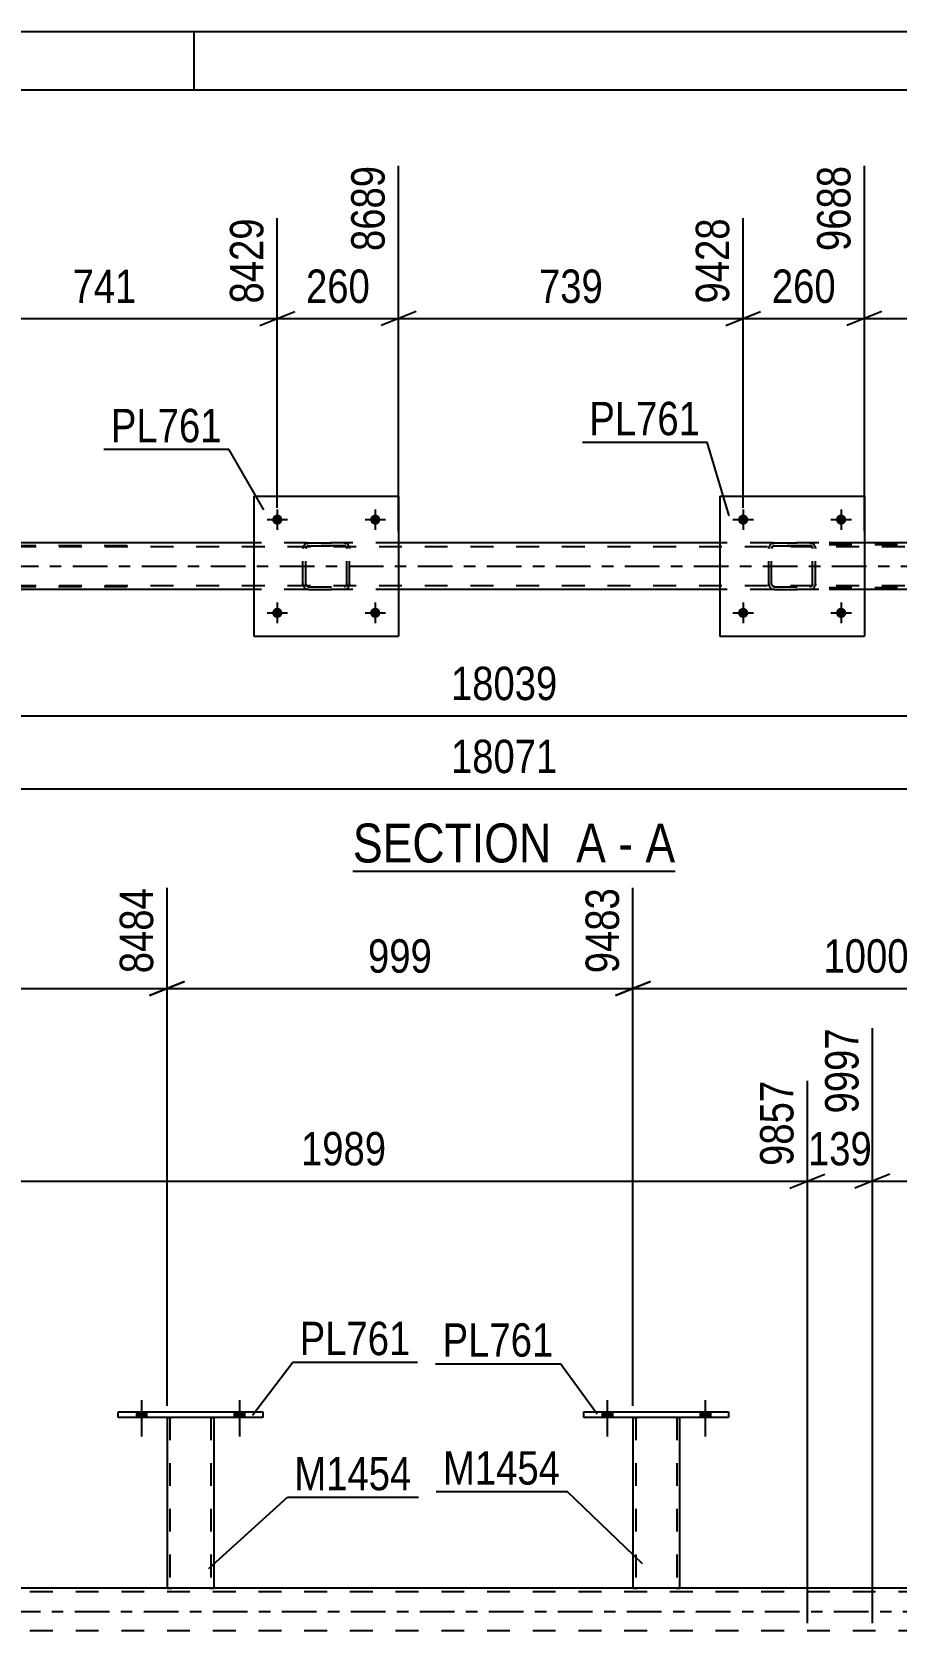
# Model space of a CAD drawing. Header units: millimetres. Extents: x 0 to 841, y 0 to 594.
# Drawn here: x 407.1 to 481.2, y 456.8 to 594 of the extents above; entities that cross this region are included whole.
import ezdxf

# ---------------------------------------------------------------- set-up
doc = ezdxf.new("R2010")
doc.units = ezdxf.units.MM
doc.linetypes.add('DXK_LINE_DOT2', pattern=[3.9198, 1.9599, -1.9599])
doc.linetypes.add('DXK_LINE_DOT3', pattern=[5.9187, 2.979, -0.9799, 0.9799, -0.9799])
doc.styles.add('Arial Narrow', font='ARIALN.TTF', dxfattribs={"height": 0.2})

# ---------------------------------------------------------------- blocks, each defined once
blk = doc.blocks.new('Unknown-318885939-1135')
at = {"color": 5, "linetype": 'Continuous'}
for p, q in [((841, 594), (0, 594)), ((421, 589), (421, 594)), ((836, 589), (5, 589))]:
    blk.add_line(p, q, dxfattribs=at)
blk = doc.blocks.new('Unknown-318885939-11 - 5128')
at = {"color": 6, "linetype": 'Continuous'}
blk.add_line((434.62, 522.01), (462.26, 522.01), dxfattribs=at)
at = {"color": 0, "linetype": 'Continuous'}
for points in [[(452.72, 522.76), (452.72, 526.26), (434.62, 526.26), (434.62, 522.76)], [(456.33, 522.76), (456.33, 526.26), (453.77, 526.26), (453.77, 522.76)], [(458.66, 522.76), (458.66, 526.26), (457.38, 526.26), (457.38, 522.76)], [(462.26, 522.76), (462.26, 526.26), (459.71, 526.26), (459.71, 522.76)]]:
    blk.add_wipeout(points, dxfattribs=at)
at = {"color": 7, "linetype": 'Continuous', "style": 'Arial Narrow'}
for s, p in [('SECTION ', (434.62, 522.76)), ('A', (453.77, 522.76)), ('A', (459.71, 522.76)), ('-', (457.38, 522.76))]:
    blk.add_text(s, height=3.34, dxfattribs=at).set_placement(p)
blk = doc.blocks.new('Part-318885939-5201 - 5128')
at = {"color": 7, "linetype": 'DXK_LINE_DOT2'}
for p, q in [((402.92, 550.03), (402.86, 549.87)), ((403, 550.13), (402.92, 550.03)), ((403.11, 550.17), (403, 550.13)), ((415.26, 550.17), (403.11, 550.17)), ((404.38, 549.93), (404.38, 550.17)), ((405.39, 550.13), (405.2, 550.17)), ((402.86, 549.87), (402.84, 549.69)), ((402.84, 546.65), (402.84, 549.69)), ((402.97, 549.69), (402.98, 549.78)), ((402.97, 546.65), (402.97, 549.69)), ((402.98, 549.78), (403.01, 549.86)), ((403.01, 549.86), (403.06, 549.91)), ((403.06, 549.91), (403.11, 549.93)), ((415.26, 549.93), (403.11, 549.93)), ((405.2, 549.93), (405.29, 549.91)), ((405.29, 549.91), (405.38, 549.86)), ((405.38, 549.86), (405.43, 549.78)), ((405.43, 549.78), (405.45, 549.69)), ((405.45, 549.69), (405.45, 546.65)), ((405.68, 549.77), (405.66, 549.87)), ((405.7, 549.69), (405.68, 549.77)), ((405.7, 549.69), (405.7, 546.65)), ((402.84, 546.65), (402.86, 546.46)), ((402.86, 546.46), (402.92, 546.31)), ((402.92, 546.31), (403, 546.2)), ((402.98, 546.55), (402.97, 546.65)), ((403.01, 546.48), (402.98, 546.55)), ((403, 546.2), (403.11, 546.17)), ((403.06, 546.42), (403.01, 546.48)), ((403.11, 546.41), (403.06, 546.42)), ((415.26, 546.41), (403.11, 546.41)), ((415.26, 546.17), (403.11, 546.17)), ((404.38, 546.17), (404.38, 546.41)), ((405.29, 546.42), (405.2, 546.41)), ((405.2, 546.17), (405.39, 546.2)), ((405.38, 546.48), (405.29, 546.42)), ((405.43, 546.55), (405.38, 546.48)), ((405.45, 546.65), (405.43, 546.55)), ((405.66, 546.46), (405.68, 546.56)), ((405.68, 546.56), (405.7, 546.65))]:
    blk.add_line(p, q, dxfattribs=at)
for centre, start, end in [((405.21, 549.67), 23.8494, 68.8059), ((405.21, 546.66), 291.1941, 336.1506)]:
    blk.add_arc(centre, 0.492, start, end, dxfattribs=at)
blk = doc.blocks.new('Part-318885939-5157 - 5128')
at = {"color": 2, "linetype": 'Continuous'}
for p, q in [((426.14, 550.17), (398.49, 550.17)), ((466.09, 550.17), (438.54, 550.17)), ((506.09, 550.17), (478.49, 550.17)), ((426.14, 546.17), (398.49, 546.17)), ((466.09, 546.17), (438.54, 546.17)), ((506.09, 546.17), (478.49, 546.17))]:
    blk.add_line(p, q, dxfattribs=at)
at = {"color": 7, "linetype": 'DXK_LINE_DOT2'}
for p, q in [((438.54, 550.17), (426.14, 550.17)), ((478.49, 550.17), (466.09, 550.17)), ((768.09, 549.85), (90.98, 549.85)), ((768.09, 546.49), (90.98, 546.49)), ((438.54, 546.17), (426.14, 546.17)), ((478.49, 546.17), (466.09, 546.17))]:
    blk.add_line(p, q, dxfattribs=at)
at = {"color": 7, "linetype": 'DXK_LINE_DOT3'}
blk.add_line((90.98, 548.17), (768.09, 548.17), dxfattribs=at)
blk = doc.blocks.new('Part-318885939-5240 - 5128')
at = {"color": 7, "linetype": 'DXK_LINE_DOT2'}
for p, q in [((489.18, 550.17), (473.85, 550.17)), ((485.6, 550.17), (485.47, 550.14)), ((489.31, 550.14), (489.18, 550.17)), ((489.18, 550.01), (473.85, 550.01)), ((485.29, 549.97), (485.26, 549.85)), ((485.26, 549.85), (485.26, 546.49)), ((485.43, 549.85), (485.44, 549.91)), ((485.43, 549.85), (485.43, 546.49)), ((485.44, 549.91), (485.48, 549.96)), ((485.48, 549.96), (485.54, 549.99)), ((485.54, 549.99), (485.6, 550.01)), ((489.18, 550.01), (489.24, 549.99)), ((489.24, 549.99), (489.27, 549.98)), ((489.27, 549.98), (489.3, 549.96)), ((489.3, 549.96), (489.33, 549.91)), ((489.33, 549.91), (489.35, 549.85)), ((489.35, 549.85), (489.35, 546.49)), ((489.52, 549.85), (489.49, 549.97)), ((489.52, 549.85), (489.52, 546.49)), ((489.18, 546.33), (473.85, 546.33)), ((489.18, 546.17), (473.85, 546.17)), ((485.26, 546.49), (485.29, 546.36)), ((485.44, 546.43), (485.43, 546.49)), ((485.48, 546.37), (485.44, 546.43)), ((485.47, 546.19), (485.6, 546.17)), ((485.48, 546.37), (485.51, 546.35)), ((485.51, 546.35), (485.54, 546.34)), ((485.54, 546.34), (485.6, 546.33)), ((489.24, 546.34), (489.18, 546.33)), ((489.18, 546.17), (489.31, 546.19)), ((489.3, 546.37), (489.24, 546.34)), ((489.33, 546.43), (489.3, 546.37)), ((489.35, 546.49), (489.33, 546.43)), ((489.49, 546.36), (489.52, 546.49))]:
    blk.add_line(p, q, dxfattribs=at)
for centre, start, end in [((485.59, 549.83), 110.7583, 155.68), ((489.19, 549.83), 24.32, 69.2417), ((485.59, 546.5), 204.32, 249.2417), ((489.19, 546.5), 290.7583, 335.68)]:
    blk.add_arc(centre, 0.331, start, end, dxfattribs=at)
blk = doc.blocks.new('Part-318885939-5378 - 5128')
at = {"color": 7, "linetype": 'DXK_LINE_DOT2'}
for p, q in [((470.59, 550.13), (470.77, 550.17)), ((470.77, 550.17), (470.59, 550.13)), ((470.77, 550.17), (473.81, 550.17)), ((470.77, 550.17), (470.77, 550.17)), ((470.77, 550.17), (473.81, 550.17)), ((473.81, 550.17), (473.81, 550.17)), ((473.81, 550.17), (474, 550.13)), ((474, 550.13), (473.81, 550.17)), ((470.29, 549.69), (470.33, 549.87)), ((470.33, 549.87), (470.29, 549.69)), ((470.29, 546.65), (470.29, 549.69)), ((470.53, 549.69), (470.55, 549.78)), ((470.55, 549.78), (470.53, 549.69)), ((470.53, 546.65), (470.53, 549.69)), ((470.55, 549.78), (470.61, 549.86)), ((470.61, 549.86), (470.55, 549.78)), ((470.61, 549.86), (470.68, 549.91)), ((470.68, 549.91), (470.61, 549.86)), ((470.68, 549.91), (470.77, 549.93)), ((470.77, 549.93), (470.68, 549.91)), ((470.77, 549.93), (473.81, 549.93)), ((470.77, 549.93), (470.77, 549.93)), ((473.81, 549.93), (470.77, 549.93)), ((473.81, 549.93), (473.81, 549.93)), ((473.81, 549.93), (473.91, 549.91)), ((473.91, 549.91), (473.81, 549.93)), ((473.91, 549.91), (473.98, 549.86)), ((473.98, 549.86), (473.91, 549.91)), ((473.98, 549.86), (474.04, 549.78)), ((474.04, 549.78), (473.98, 549.86)), ((474.04, 549.78), (474.05, 549.69)), ((474.05, 549.69), (474.04, 549.78)), ((474.05, 546.65), (474.05, 549.69)), ((474.26, 549.87), (474.29, 549.69)), ((474.29, 549.69), (474.26, 549.87)), ((474.29, 546.65), (474.29, 549.69)), ((470.33, 546.46), (470.29, 546.65)), ((470.29, 546.65), (470.33, 546.46)), ((470.55, 546.55), (470.53, 546.65)), ((470.53, 546.65), (470.55, 546.55)), ((470.61, 546.48), (470.55, 546.55)), ((470.55, 546.55), (470.61, 546.48)), ((470.77, 546.17), (470.59, 546.2)), ((470.59, 546.2), (470.77, 546.17)), ((470.68, 546.42), (470.61, 546.48)), ((470.61, 546.48), (470.68, 546.42)), ((470.77, 546.41), (470.68, 546.42)), ((470.68, 546.42), (470.77, 546.41)), ((470.77, 546.41), (473.81, 546.41)), ((470.77, 546.41), (470.77, 546.41)), ((470.77, 546.41), (473.81, 546.41)), ((470.77, 546.17), (473.81, 546.17)), ((470.77, 546.17), (470.77, 546.17)), ((470.77, 546.17), (473.81, 546.17)), ((473.91, 546.42), (473.81, 546.41)), ((473.81, 546.41), (473.91, 546.42)), ((473.81, 546.41), (473.81, 546.41)), ((474, 546.2), (473.81, 546.17)), ((473.81, 546.17), (474, 546.2)), ((473.81, 546.17), (473.81, 546.17)), ((473.98, 546.48), (473.91, 546.42)), ((473.91, 546.42), (473.98, 546.48)), ((474.04, 546.55), (473.98, 546.48)), ((473.98, 546.48), (474.04, 546.55)), ((474.05, 546.65), (474.04, 546.55)), ((474.04, 546.55), (474.05, 546.65)), ((474.29, 546.65), (474.26, 546.46)), ((474.26, 546.46), (474.29, 546.65))]:
    blk.add_line(p, q, dxfattribs=at)
at = {"color": 7, "linetype": 'DXK_LINE_DOT3'}
blk.add_line((472.29, 548.17), (472.29, 548.17), dxfattribs=at)
at = {"color": 7, "linetype": 'DXK_LINE_DOT2'}
for centre, start, end in [((470.77, 549.69), 112.5, 157.5), ((470.77, 549.69), 112.5, 157.5), ((473.81, 549.69), 22.5, 67.5), ((473.81, 549.69), 22.5, 67.5), ((470.77, 546.65), 202.5, 247.5), ((470.77, 546.65), 202.5, 247.5), ((473.81, 546.65), 292.5, 337.5), ((473.81, 546.65), 292.5, 337.5)]:
    blk.add_arc(centre, 0.48, start, end, dxfattribs=at)
blk = doc.blocks.new('Part-318885939-5325 - 5128')
at = {"color": 2, "linetype": 'Continuous'}
for p, q in [((426.14, 554.17), (426.14, 542.17)), ((426.14, 554.17), (438.54, 554.17)), ((438.54, 554.17), (438.54, 542.17)), ((426.14, 542.17), (438.54, 542.17))]:
    blk.add_line(p, q, dxfattribs=at)
blk = doc.blocks.new('Part-318885939-5326 - 5128')
at = {"color": 7, "linetype": 'DXK_LINE_DOT2'}
for p, q in [((430.64, 550.13), (430.82, 550.17)), ((430.82, 550.17), (430.64, 550.13)), ((430.82, 550.17), (433.86, 550.17)), ((430.82, 550.17), (430.82, 550.17)), ((430.82, 550.17), (433.86, 550.17)), ((433.86, 550.17), (433.86, 550.17)), ((433.86, 550.17), (434.05, 550.13)), ((434.05, 550.13), (433.86, 550.17)), ((430.34, 549.69), (430.38, 549.87)), ((430.38, 549.87), (430.34, 549.69)), ((430.34, 546.65), (430.34, 549.69)), ((430.58, 549.69), (430.6, 549.78)), ((430.6, 549.78), (430.58, 549.69)), ((430.58, 546.65), (430.58, 549.69)), ((430.6, 549.78), (430.66, 549.86)), ((430.66, 549.86), (430.6, 549.78)), ((430.66, 549.86), (430.73, 549.91)), ((430.73, 549.91), (430.66, 549.86)), ((430.73, 549.91), (430.82, 549.93)), ((430.82, 549.93), (430.73, 549.91)), ((430.82, 549.93), (433.86, 549.93)), ((430.82, 549.93), (430.82, 549.93)), ((433.86, 549.93), (430.82, 549.93)), ((433.86, 549.93), (433.86, 549.93)), ((433.86, 549.93), (433.96, 549.91)), ((433.96, 549.91), (433.86, 549.93)), ((433.96, 549.91), (434.03, 549.86)), ((434.03, 549.86), (433.96, 549.91)), ((434.03, 549.86), (434.09, 549.78)), ((434.09, 549.78), (434.03, 549.86)), ((434.09, 549.78), (434.1, 549.69)), ((434.1, 549.69), (434.09, 549.78)), ((434.1, 546.65), (434.1, 549.69)), ((434.31, 549.87), (434.34, 549.69)), ((434.34, 549.69), (434.31, 549.87)), ((434.34, 546.65), (434.34, 549.69)), ((430.38, 546.46), (430.34, 546.65)), ((430.34, 546.65), (430.38, 546.46)), ((430.6, 546.55), (430.58, 546.65)), ((430.58, 546.65), (430.6, 546.55)), ((430.66, 546.48), (430.6, 546.55)), ((430.6, 546.55), (430.66, 546.48)), ((430.82, 546.17), (430.64, 546.2)), ((430.64, 546.2), (430.82, 546.17)), ((430.73, 546.42), (430.66, 546.48)), ((430.66, 546.48), (430.73, 546.42)), ((430.82, 546.41), (430.73, 546.42)), ((430.73, 546.42), (430.82, 546.41)), ((430.82, 546.41), (433.86, 546.41)), ((430.82, 546.41), (430.82, 546.41)), ((430.82, 546.41), (433.86, 546.41)), ((430.82, 546.17), (433.86, 546.17)), ((430.82, 546.17), (430.82, 546.17)), ((430.82, 546.17), (433.86, 546.17)), ((433.96, 546.42), (433.86, 546.41)), ((433.86, 546.41), (433.96, 546.42)), ((433.86, 546.41), (433.86, 546.41)), ((434.05, 546.2), (433.86, 546.17)), ((433.86, 546.17), (434.05, 546.2)), ((433.86, 546.17), (433.86, 546.17)), ((434.03, 546.48), (433.96, 546.42)), ((433.96, 546.42), (434.03, 546.48)), ((434.09, 546.55), (434.03, 546.48)), ((434.03, 546.48), (434.09, 546.55)), ((434.1, 546.65), (434.09, 546.55)), ((434.09, 546.55), (434.1, 546.65)), ((434.34, 546.65), (434.31, 546.46)), ((434.31, 546.46), (434.34, 546.65))]:
    blk.add_line(p, q, dxfattribs=at)
at = {"color": 7, "linetype": 'DXK_LINE_DOT3'}
blk.add_line((432.34, 548.17), (432.34, 548.17), dxfattribs=at)
at = {"color": 7, "linetype": 'DXK_LINE_DOT2'}
for centre, start, end in [((430.82, 549.69), 112.5, 157.5), ((430.82, 549.69), 112.5, 157.5), ((433.86, 549.69), 22.5, 67.5), ((433.86, 549.69), 22.5, 67.5), ((430.82, 546.65), 202.5, 247.5), ((430.82, 546.65), 202.5, 247.5), ((433.86, 546.65), 292.5, 337.5), ((433.86, 546.65), 292.5, 337.5)]:
    blk.add_arc(centre, 0.48, start, end, dxfattribs=at)
blk = doc.blocks.new('Bolt-318885939-5354 - 5128')
at = {"linetype": 'Continuous'}
for points in [[(428.58, 552.17, -1), (427.7, 552.17, -1)], [(436.98, 552.17, -1), (436.1, 552.17, -1)]]:
    blk.add_hatch(color=1, dxfattribs=at).paths.add_polyline_path(points)
at = {"color": 1, "linetype": 'Continuous'}
for p, q in [((428.14, 553.05), (428.14, 551.29)), ((436.54, 553.05), (436.54, 551.29)), ((427.26, 552.17), (429.02, 552.17)), ((435.66, 552.17), (437.42, 552.17))]:
    blk.add_line(p, q, dxfattribs=at)
blk = doc.blocks.new('Bolt-318885939-5355 - 5128')
at = {"linetype": 'Continuous'}
for points in [[(428.58, 544.17, -1), (427.7, 544.17, -1)], [(436.98, 544.17, -1), (436.1, 544.17, -1)]]:
    blk.add_hatch(color=1, dxfattribs=at).paths.add_polyline_path(points)
at = {"color": 1, "linetype": 'Continuous'}
for p, q in [((428.14, 545.05), (428.14, 543.29)), ((436.54, 545.05), (436.54, 543.29)), ((427.26, 544.17), (429.02, 544.17)), ((435.66, 544.17), (437.42, 544.17))]:
    blk.add_line(p, q, dxfattribs=at)
blk = doc.blocks.new('Part-318885939-5383 - 5128')
at = {"color": 2, "linetype": 'Continuous'}
for p, q in [((466.09, 554.17), (466.09, 542.17)), ((466.09, 554.17), (478.49, 554.17)), ((478.49, 554.17), (478.49, 542.17)), ((466.09, 542.17), (478.49, 542.17))]:
    blk.add_line(p, q, dxfattribs=at)
blk = doc.blocks.new('Bolt-318885939-5384 - 5128')
at = {"linetype": 'Continuous'}
for points in [[(468.53, 544.17, -1), (467.65, 544.17, -1)], [(476.93, 544.17, -1), (476.05, 544.17, -1)]]:
    blk.add_hatch(color=1, dxfattribs=at).paths.add_polyline_path(points)
at = {"color": 1, "linetype": 'Continuous'}
for p, q in [((468.09, 545.05), (468.09, 543.29)), ((476.49, 545.05), (476.49, 543.29)), ((467.21, 544.17), (468.97, 544.17)), ((475.61, 544.17), (477.37, 544.17))]:
    blk.add_line(p, q, dxfattribs=at)
blk = doc.blocks.new('Bolt-318885939-5385 - 5128')
at = {"linetype": 'Continuous'}
for points in [[(468.53, 552.17, -1), (467.65, 552.17, -1)], [(476.93, 552.17, -1), (476.05, 552.17, -1)]]:
    blk.add_hatch(color=1, dxfattribs=at).paths.add_polyline_path(points)
at = {"color": 1, "linetype": 'Continuous'}
for p, q in [((468.09, 553.05), (468.09, 551.29)), ((476.49, 553.05), (476.49, 551.29)), ((467.21, 552.17), (468.97, 552.17)), ((475.61, 552.17), (477.37, 552.17))]:
    blk.add_line(p, q, dxfattribs=at)
blk = doc.blocks.new('Bolt-318885939-3425 - 3359')
at = {"linetype": 'Continuous'}
for points in [[(416.05, 475.16), (416.93, 475.16), (416.93, 475.64), (416.05, 475.64)], [(424.45, 475.16), (425.33, 475.16), (425.33, 475.64), (424.45, 475.64)]]:
    blk.add_hatch(color=1, dxfattribs=at).paths.add_polyline_path(points)
at = {"color": 1, "linetype": 'Continuous'}
for p, q in [((416.49, 476.64), (416.49, 473.52)), ((424.89, 476.64), (424.89, 473.52)), ((416.05, 475.64), (416.05, 475.16)), ((416.93, 475.64), (416.93, 475.16)), ((424.45, 475.64), (424.45, 475.16)), ((425.33, 475.64), (425.33, 475.16))]:
    blk.add_line(p, q, dxfattribs=at)
blk = doc.blocks.new('Bolt-318885939-3424 - 3359')
at = {"linetype": 'Continuous'}
for points in [[(416.05, 475.16), (416.93, 475.16), (416.93, 475.64), (416.05, 475.64)], [(424.45, 475.16), (425.33, 475.16), (425.33, 475.64), (424.45, 475.64)]]:
    blk.add_hatch(color=1, dxfattribs=at).paths.add_polyline_path(points)
at = {"color": 1, "linetype": 'Continuous'}
for p, q in [((416.49, 476.64), (416.49, 473.52)), ((424.89, 476.64), (424.89, 473.52)), ((416.05, 475.64), (416.05, 475.16)), ((416.93, 475.64), (416.93, 475.16)), ((424.45, 475.64), (424.45, 475.16)), ((425.33, 475.64), (425.33, 475.16))]:
    blk.add_line(p, q, dxfattribs=at)
blk = doc.blocks.new('Part-318885939-3513 - 3359')
at = {"color": 2, "linetype": 'Continuous'}
for p, q in [((414.49, 475.64), (426.89, 475.64)), ((414.49, 475.16), (414.49, 475.64)), ((426.89, 475.16), (414.49, 475.16)), ((426.89, 475.64), (426.89, 475.16))]:
    blk.add_line(p, q, dxfattribs=at)
blk = doc.blocks.new('Part-318885939-3538 - 3359')
at = {"color": 2, "linetype": 'Continuous'}
for p, q in [((418.69, 475.16), (418.69, 460.52)), ((422.69, 475.16), (422.69, 460.52)), ((418.73, 460.52), (418.69, 460.52)), ((418.83, 460.52), (418.73, 460.52)), ((418.98, 460.52), (418.83, 460.52)), ((422.39, 460.52), (418.98, 460.52)), ((422.55, 460.52), (422.39, 460.52)), ((422.65, 460.52), (422.55, 460.52)), ((422.69, 460.52), (422.65, 460.52))]:
    blk.add_line(p, q, dxfattribs=at)
at = {"color": 7, "linetype": 'DXK_LINE_DOT2'}
for p, q in [((418.69, 475.16), (418.69, 475.16)), ((418.69, 475.16), (418.69, 475.16)), ((418.69, 475.16), (418.69, 475.16)), ((418.73, 475.16), (418.69, 475.16)), ((418.69, 475.16), (418.73, 475.16)), ((418.83, 475.16), (418.73, 475.16)), ((418.73, 475.16), (418.83, 475.16)), ((418.98, 475.16), (418.83, 475.16)), ((418.83, 475.16), (418.98, 475.16)), ((418.93, 475.16), (418.93, 475.16)), ((418.93, 475.16), (418.93, 460.52)), ((418.95, 475.16), (418.93, 475.16)), ((418.93, 475.16), (418.95, 475.16)), ((419, 475.16), (418.95, 475.16)), ((418.95, 475.16), (419, 475.16)), ((422.39, 475.16), (418.98, 475.16)), ((422.39, 475.16), (418.98, 475.16)), ((422.3, 475.16), (419, 475.16)), ((419, 475.16), (419.08, 475.16)), ((422.38, 475.16), (419.08, 475.16)), ((422.38, 475.16), (422.3, 475.16)), ((422.43, 475.16), (422.38, 475.16)), ((422.38, 475.16), (422.43, 475.16)), ((422.39, 475.16), (422.55, 475.16)), ((422.55, 475.16), (422.39, 475.16)), ((422.45, 475.16), (422.43, 475.16)), ((422.43, 475.16), (422.45, 475.16)), ((422.45, 475.16), (422.45, 475.16)), ((422.45, 475.16), (422.45, 460.52)), ((422.55, 475.16), (422.65, 475.16)), ((422.65, 475.16), (422.55, 475.16)), ((422.65, 475.16), (422.69, 475.16)), ((422.69, 475.16), (422.65, 475.16)), ((422.69, 475.16), (422.69, 475.16)), ((422.69, 475.16), (422.69, 475.16)), ((422.69, 475.16), (422.69, 475.16)), ((418.69, 460.52), (418.73, 460.52)), ((418.73, 460.52), (418.83, 460.52)), ((418.83, 460.52), (418.98, 460.52)), ((418.95, 460.52), (418.93, 460.52)), ((418.93, 460.52), (418.95, 460.52)), ((419, 460.52), (418.95, 460.52)), ((418.95, 460.52), (419, 460.52)), ((422.39, 460.52), (418.98, 460.52)), ((422.3, 460.52), (419, 460.52)), ((419, 460.52), (419.08, 460.52)), ((422.43, 460.52), (419.08, 460.52)), ((422.38, 460.52), (422.3, 460.52)), ((422.43, 460.52), (422.38, 460.52)), ((422.39, 460.52), (422.55, 460.52)), ((422.45, 460.52), (422.43, 460.52)), ((422.43, 460.52), (422.45, 460.52)), ((422.55, 460.52), (422.65, 460.52)), ((422.65, 460.52), (422.69, 460.52))]:
    blk.add_line(p, q, dxfattribs=at)
blk = doc.blocks.new('Part-318885939-3751 - 3359')
at = {"color": 7, "linetype": 'DXK_LINE_DOT2'}
for p, q in [((800.87, 460.2), (79.32, 460.2)), ((422.69, 460.52), (418.69, 460.52)), ((462.64, 460.52), (458.64, 460.52)), ((800.87, 456.84), (79.32, 456.84))]:
    blk.add_line(p, q, dxfattribs=at)
at = {"color": 2, "linetype": 'Continuous'}
for p, q in [((418.69, 460.52), (382.64, 460.52)), ((458.64, 460.52), (422.69, 460.52)), ((498.64, 460.52), (462.64, 460.52))]:
    blk.add_line(p, q, dxfattribs=at)
at = {"color": 7, "linetype": 'DXK_LINE_DOT3'}
blk.add_line((79.32, 458.52), (800.87, 458.52), dxfattribs=at)
blk = doc.blocks.new('Part-318885939-3885 - 3359')
at = {"color": 2, "linetype": 'Continuous'}
for p, q in [((458.64, 475.16), (458.64, 460.52)), ((462.64, 475.16), (462.64, 460.52)), ((458.68, 460.52), (458.64, 460.52)), ((458.78, 460.52), (458.68, 460.52)), ((458.93, 460.52), (458.78, 460.52)), ((462.34, 460.52), (458.93, 460.52)), ((462.5, 460.52), (462.34, 460.52)), ((462.6, 460.52), (462.5, 460.52)), ((462.64, 460.52), (462.6, 460.52))]:
    blk.add_line(p, q, dxfattribs=at)
at = {"color": 7, "linetype": 'DXK_LINE_DOT2'}
for p, q in [((458.64, 475.16), (458.64, 475.16)), ((458.64, 475.16), (458.64, 475.16)), ((458.64, 475.16), (458.64, 475.16)), ((458.68, 475.16), (458.64, 475.16)), ((458.64, 475.16), (458.68, 475.16)), ((458.78, 475.16), (458.68, 475.16)), ((458.68, 475.16), (458.78, 475.16)), ((458.93, 475.16), (458.78, 475.16)), ((458.78, 475.16), (458.93, 475.16)), ((458.88, 475.16), (458.88, 475.16)), ((458.88, 475.16), (458.88, 460.52)), ((458.9, 475.16), (458.88, 475.16)), ((458.88, 475.16), (458.9, 475.16)), ((458.95, 475.16), (458.9, 475.16)), ((458.9, 475.16), (458.95, 475.16)), ((462.34, 475.16), (458.93, 475.16)), ((462.34, 475.16), (458.93, 475.16)), ((462.25, 475.16), (458.95, 475.16)), ((458.95, 475.16), (459.03, 475.16)), ((462.33, 475.16), (459.03, 475.16)), ((462.33, 475.16), (462.25, 475.16)), ((462.38, 475.16), (462.33, 475.16)), ((462.33, 475.16), (462.38, 475.16)), ((462.34, 475.16), (462.5, 475.16)), ((462.5, 475.16), (462.34, 475.16)), ((462.4, 475.16), (462.38, 475.16)), ((462.38, 475.16), (462.4, 475.16)), ((462.4, 475.16), (462.4, 475.16)), ((462.4, 475.16), (462.4, 460.52)), ((462.5, 475.16), (462.6, 475.16)), ((462.6, 475.16), (462.5, 475.16)), ((462.6, 475.16), (462.64, 475.16)), ((462.64, 475.16), (462.6, 475.16)), ((462.64, 475.16), (462.64, 475.16)), ((462.64, 475.16), (462.64, 475.16)), ((462.64, 475.16), (462.64, 475.16)), ((458.64, 460.52), (458.68, 460.52)), ((458.68, 460.52), (458.78, 460.52)), ((458.78, 460.52), (458.93, 460.52)), ((458.9, 460.52), (458.88, 460.52)), ((458.88, 460.52), (458.9, 460.52)), ((458.95, 460.52), (458.9, 460.52)), ((458.9, 460.52), (458.95, 460.52)), ((462.34, 460.52), (458.93, 460.52)), ((462.25, 460.52), (458.95, 460.52)), ((458.95, 460.52), (459.03, 460.52)), ((462.38, 460.52), (459.03, 460.52)), ((462.33, 460.52), (462.25, 460.52)), ((462.38, 460.52), (462.33, 460.52)), ((462.34, 460.52), (462.5, 460.52)), ((462.4, 460.52), (462.38, 460.52)), ((462.38, 460.52), (462.4, 460.52)), ((462.5, 460.52), (462.6, 460.52)), ((462.6, 460.52), (462.64, 460.52))]:
    blk.add_line(p, q, dxfattribs=at)
blk = doc.blocks.new('Part-318885939-3890 - 3359')
at = {"color": 2, "linetype": 'Continuous'}
for p, q in [((454.44, 475.64), (466.84, 475.64)), ((454.44, 475.16), (454.44, 475.64)), ((466.84, 475.16), (454.44, 475.16)), ((466.84, 475.64), (466.84, 475.16))]:
    blk.add_line(p, q, dxfattribs=at)
blk = doc.blocks.new('Bolt-318885939-3891 - 3359')
at = {"linetype": 'Continuous'}
for points in [[(456, 475.16), (456.88, 475.16), (456.88, 475.64), (456, 475.64)], [(464.4, 475.16), (465.28, 475.16), (465.28, 475.64), (464.4, 475.64)]]:
    blk.add_hatch(color=1, dxfattribs=at).paths.add_polyline_path(points)
at = {"color": 1, "linetype": 'Continuous'}
for p, q in [((456.44, 476.64), (456.44, 473.52)), ((464.84, 476.64), (464.84, 473.52)), ((456, 475.64), (456, 475.16)), ((456.88, 475.64), (456.88, 475.16)), ((464.4, 475.64), (464.4, 475.16)), ((465.28, 475.64), (465.28, 475.16))]:
    blk.add_line(p, q, dxfattribs=at)
blk = doc.blocks.new('Bolt-318885939-3892 - 3359')
at = {"linetype": 'Continuous'}
for points in [[(456, 475.16), (456.88, 475.16), (456.88, 475.64), (456, 475.64)], [(464.4, 475.16), (465.28, 475.16), (465.28, 475.64), (464.4, 475.64)]]:
    blk.add_hatch(color=1, dxfattribs=at).paths.add_polyline_path(points)
at = {"color": 1, "linetype": 'Continuous'}
for p, q in [((456.44, 476.64), (456.44, 473.52)), ((464.84, 476.64), (464.84, 473.52)), ((456, 475.64), (456, 475.16)), ((456.88, 475.64), (456.88, 475.16)), ((464.4, 475.64), (464.4, 475.16)), ((465.28, 475.64), (465.28, 475.16))]:
    blk.add_line(p, q, dxfattribs=at)
blk = doc.blocks.new('StraightDimension-318885939-9097 - 5128')
at = {"color": 7, "linetype": 'Continuous'}
blk.add_line((90.98, 535.34), (804.22, 535.34), dxfattribs=at)
at = {"color": 0}
blk.add_wipeout([(452.77, 536.09), (452.77, 540.29), (442.43, 540.29), (442.43, 536.09)], dxfattribs=at)
at = {"color": 3, "style": 'Arial Narrow'}
blk.add_text('18039', height=2.863, dxfattribs=at).set_placement((443.03, 536.69))
blk = doc.blocks.new('StraightDimension-318885939-6133 - 5128')
at = {"color": 7, "linetype": 'Continuous'}
blk.add_line((90.34, 529.08), (804.86, 529.08), dxfattribs=at)
at = {"color": 0}
blk.add_wipeout([(452.77, 529.83), (452.77, 534.03), (442.43, 534.03), (442.43, 529.83)], dxfattribs=at)
at = {"color": 3, "style": 'Arial Narrow'}
blk.add_text('18071', height=2.863, dxfattribs=at).set_placement((443.03, 530.43))
blk = doc.blocks.new('StraightDimension-318885939-22557 - 5128')
at = {"color": 7, "linetype": 'Continuous'}
for p, q in [((478.49, 551.17), (478.49, 582.52)), ((508.09, 553.17), (508.09, 579.85)), ((479.99, 570.01), (476.99, 568.81)), ((478.49, 569.41), (508.09, 569.41)), ((506.59, 568.81), (509.59, 570.01))]:
    blk.add_line(p, q, dxfattribs=at)
at = {"color": 0}
blk.add_wipeout([(496.64, 570.16), (496.64, 574.36), (489.95, 574.36), (489.95, 570.16)], dxfattribs=at)
at = {"color": 3, "style": 'Arial Narrow'}
blk.add_text('740', height=2.863, dxfattribs=at).set_placement((490.55, 570.76))
at = {"color": 0, "linetype": 'Continuous'}
blk.add_wipeout([(507.49, 580.45), (503.29, 580.45), (503.29, 570.11), (507.49, 570.11)], dxfattribs=at)
at = {"color": 3, "linetype": 'Continuous', "style": 'Arial Narrow'}
blk.add_text('10428', height=2.863, rotation=90.0002, dxfattribs=at).set_placement((506.89, 570.71))
blk = doc.blocks.new('StraightDimension-318885939-22558 - 5128')
at = {"color": 7, "linetype": 'Continuous'}
for p, q in [((478.49, 551.17), (478.49, 582.52)), ((468.09, 553.17), (468.09, 578.02)), ((466.59, 568.81), (469.59, 570.01)), ((468.09, 569.41), (478.49, 569.41)), ((479.99, 570.01), (476.99, 568.81))]:
    blk.add_line(p, q, dxfattribs=at)
at = {"color": 0}
blk.add_wipeout([(476.64, 570.16), (476.64, 574.36), (469.95, 574.36), (469.95, 570.16)], dxfattribs=at)
at = {"color": 3, "style": 'Arial Narrow'}
blk.add_text('260', height=2.863, dxfattribs=at).set_placement((470.55, 570.76))
at = {"color": 0, "linetype": 'Continuous'}
blk.add_wipeout([(477.89, 583.12), (473.69, 583.12), (473.69, 574.61), (477.89, 574.61)], dxfattribs=at)
at = {"color": 3, "linetype": 'Continuous', "style": 'Arial Narrow'}
blk.add_text('9688', height=2.863, rotation=90.0002, dxfattribs=at).set_placement((477.29, 575.21))
blk = doc.blocks.new('StraightDimension-318885939-22559 - 5128')
at = {"color": 7, "linetype": 'Continuous'}
for p, q in [((438.54, 551.17), (438.54, 582.52)), ((468.09, 553.17), (468.09, 578.02)), ((440.04, 570.01), (437.04, 568.81)), ((438.54, 569.41), (468.09, 569.41)), ((466.59, 568.81), (469.59, 570.01))]:
    blk.add_line(p, q, dxfattribs=at)
at = {"color": 0}
blk.add_wipeout([(456.66, 570.16), (456.66, 574.36), (449.98, 574.36), (449.98, 570.16)], dxfattribs=at)
at = {"color": 3, "style": 'Arial Narrow'}
blk.add_text('739', height=2.863, dxfattribs=at).set_placement((450.58, 570.76))
at = {"color": 0, "linetype": 'Continuous'}
blk.add_wipeout([(467.49, 578.62), (463.29, 578.62), (463.29, 570.11), (467.49, 570.11)], dxfattribs=at)
at = {"color": 3, "linetype": 'Continuous', "style": 'Arial Narrow'}
blk.add_text('9428', height=2.863, rotation=90.0002, dxfattribs=at).set_placement((466.89, 570.71))
blk = doc.blocks.new('StraightDimension-318885939-22560 - 5128')
at = {"color": 7, "linetype": 'Continuous'}
for p, q in [((438.54, 551.17), (438.54, 582.52)), ((428.14, 553.17), (428.14, 578.02)), ((426.64, 568.81), (429.64, 570.01)), ((428.14, 569.41), (438.54, 569.41)), ((440.04, 570.01), (437.04, 568.81))]:
    blk.add_line(p, q, dxfattribs=at)
at = {"color": 0}
blk.add_wipeout([(436.69, 570.16), (436.69, 574.36), (430, 574.36), (430, 570.16)], dxfattribs=at)
at = {"color": 3, "style": 'Arial Narrow'}
blk.add_text('260', height=2.863, dxfattribs=at).set_placement((430.6, 570.76))
at = {"color": 0, "linetype": 'Continuous'}
blk.add_wipeout([(437.94, 583.12), (433.74, 583.12), (433.74, 574.61), (437.94, 574.61)], dxfattribs=at)
at = {"color": 3, "linetype": 'Continuous', "style": 'Arial Narrow'}
blk.add_text('8689', height=2.863, rotation=90.0002, dxfattribs=at).set_placement((437.34, 575.21))
blk = doc.blocks.new('StraightDimension-318885939-22561 - 5128')
at = {"color": 7, "linetype": 'Continuous'}
for p, q in [((398.49, 551.17), (398.49, 582.52)), ((428.14, 553.17), (428.14, 578.02)), ((399.99, 570.01), (396.99, 568.81)), ((398.49, 569.41), (428.14, 569.41)), ((426.64, 568.81), (429.64, 570.01))]:
    blk.add_line(p, q, dxfattribs=at)
at = {"color": 0}
blk.add_wipeout([(416.66, 570.16), (416.66, 574.36), (409.98, 574.36), (409.98, 570.16)], dxfattribs=at)
at = {"color": 3, "style": 'Arial Narrow'}
blk.add_text('741', height=2.863, dxfattribs=at).set_placement((410.58, 570.76))
at = {"color": 0, "linetype": 'Continuous'}
blk.add_wipeout([(427.54, 578.62), (423.34, 578.62), (423.34, 570.11), (427.54, 570.11)], dxfattribs=at)
at = {"color": 3, "linetype": 'Continuous', "style": 'Arial Narrow'}
blk.add_text('8429', height=2.863, rotation=90.0002, dxfattribs=at).set_placement((426.94, 570.71))
blk = doc.blocks.new('StraightDimension-318885939-24637 - 3359')
at = {"color": 7, "linetype": 'Continuous'}
for p, q in [((378.64, 476.16), (378.64, 520.58)), ((418.69, 476.16), (418.69, 520.58)), ((380.14, 512.56), (377.14, 511.36)), ((378.64, 511.96), (418.69, 511.96)), ((417.19, 511.36), (420.19, 512.56))]:
    blk.add_line(p, q, dxfattribs=at)
at = {"color": 0}
blk.add_wipeout([(402.92, 512.71), (402.92, 516.91), (394.41, 516.91), (394.41, 512.71)], dxfattribs=at)
at = {"color": 3, "style": 'Arial Narrow'}
blk.add_text('1001', height=2.863, dxfattribs=at).set_placement((395.01, 513.31))
at = {"color": 0, "linetype": 'Continuous'}
blk.add_wipeout([(418.09, 521.18), (413.89, 521.18), (413.89, 512.66), (418.09, 512.66)], dxfattribs=at)
at = {"color": 3, "linetype": 'Continuous', "style": 'Arial Narrow'}
blk.add_text('8484', height=2.863, rotation=90.0002, dxfattribs=at).set_placement((417.49, 513.26))
blk = doc.blocks.new('StraightDimension-318885939-4818 - 3359')
at = {"color": 7, "linetype": 'Continuous'}
for p, q in [((479.18, 457.52), (479.18, 508.54)), ((473.6, 457.52), (473.6, 504.04)), ((472.1, 494.83), (475.1, 496.03)), ((473.6, 495.43), (479.18, 495.43)), ((480.68, 496.03), (477.68, 494.83))]:
    blk.add_line(p, q, dxfattribs=at)
at = {"color": 0}
blk.add_wipeout([(479.73, 496.18), (479.73, 500.38), (473.05, 500.38), (473.05, 496.18)], dxfattribs=at)
at = {"color": 3, "style": 'Arial Narrow'}
blk.add_text('139', height=2.863, dxfattribs=at).set_placement((473.65, 496.78))
at = {"color": 0, "linetype": 'Continuous'}
blk.add_wipeout([(478.58, 509.14), (474.38, 509.14), (474.38, 500.63), (478.58, 500.63)], dxfattribs=at)
at = {"color": 3, "linetype": 'Continuous', "style": 'Arial Narrow'}
blk.add_text('9997', height=2.863, rotation=90.0002, dxfattribs=at).set_placement((477.98, 501.23))
blk = doc.blocks.new('StraightDimension-318885939-4837 - 3359')
at = {"color": 7, "linetype": 'Continuous'}
for p, q in [((479.18, 457.52), (479.18, 508.54)), ((558.74, 457.52), (558.74, 505.87)), ((480.68, 496.03), (477.68, 494.83)), ((479.18, 495.43), (558.74, 495.43)), ((557.24, 494.83), (560.24, 496.03))]:
    blk.add_line(p, q, dxfattribs=at)
at = {"color": 0}
blk.add_wipeout([(523.22, 496.18), (523.22, 500.38), (514.7, 500.38), (514.7, 496.18)], dxfattribs=at)
at = {"color": 3, "style": 'Arial Narrow'}
blk.add_text('1989', height=2.863, dxfattribs=at).set_placement((515.3, 496.78))
at = {"color": 0, "linetype": 'Continuous'}
blk.add_wipeout([(558.14, 506.47), (553.94, 506.47), (553.94, 496.13), (558.14, 496.13)], dxfattribs=at)
at = {"color": 3, "linetype": 'Continuous', "style": 'Arial Narrow'}
blk.add_text('11985', height=2.863, rotation=90.0002, dxfattribs=at).set_placement((557.54, 496.73))
blk = doc.blocks.new('StraightDimension-318885939-4799 - 3359')
at = {"color": 7, "linetype": 'Continuous'}
for p, q in [((394.04, 457.52), (394.04, 508.54)), ((473.6, 457.52), (473.6, 504.04)), ((395.54, 496.03), (392.54, 494.83)), ((394.04, 495.43), (473.6, 495.43)), ((472.1, 494.83), (475.1, 496.03))]:
    blk.add_line(p, q, dxfattribs=at)
at = {"color": 0}
blk.add_wipeout([(438.08, 496.18), (438.08, 500.38), (429.57, 500.38), (429.57, 496.18)], dxfattribs=at)
at = {"color": 3, "style": 'Arial Narrow'}
blk.add_text('1989', height=2.863, dxfattribs=at).set_placement((430.17, 496.78))
at = {"color": 0, "linetype": 'Continuous'}
blk.add_wipeout([(473, 504.64), (468.8, 504.64), (468.8, 496.13), (473, 496.13)], dxfattribs=at)
at = {"color": 3, "linetype": 'Continuous', "style": 'Arial Narrow'}
blk.add_text('9857', height=2.863, rotation=90.0002, dxfattribs=at).set_placement((472.4, 496.73))
blk = doc.blocks.new('StraightDimension-318885939-24635 - 3359')
at = {"color": 7, "linetype": 'Continuous'}
for p, q in [((498.64, 476.16), (498.64, 522.4)), ((458.64, 476.16), (458.64, 520.58)), ((460.14, 512.56), (457.14, 511.36)), ((458.64, 511.96), (498.64, 511.96)), ((497.14, 511.36), (500.14, 512.56))]:
    blk.add_line(p, q, dxfattribs=at)
at = {"color": 0}
blk.add_wipeout([(482.89, 512.71), (482.89, 516.91), (474.38, 516.91), (474.38, 512.71)], dxfattribs=at)
at = {"color": 3, "style": 'Arial Narrow'}
blk.add_text('1000', height=2.863, dxfattribs=at).set_placement((474.98, 513.31))
at = {"color": 0, "linetype": 'Continuous'}
blk.add_wipeout([(498.04, 523), (493.84, 523), (493.84, 512.66), (498.04, 512.66)], dxfattribs=at)
at = {"color": 3, "linetype": 'Continuous', "style": 'Arial Narrow'}
blk.add_text('10483', height=2.863, rotation=90.0002, dxfattribs=at).set_placement((497.44, 513.26))
blk = doc.blocks.new('StraightDimension-318885939-24636 - 3359')
at = {"color": 7, "linetype": 'Continuous'}
for p, q in [((418.69, 476.16), (418.69, 520.58)), ((458.64, 476.16), (458.64, 520.58)), ((420.19, 512.56), (417.19, 511.36)), ((418.69, 511.96), (458.64, 511.96)), ((457.14, 511.36), (460.14, 512.56))]:
    blk.add_line(p, q, dxfattribs=at)
at = {"color": 0}
blk.add_wipeout([(442.01, 512.71), (442.01, 516.91), (435.32, 516.91), (435.32, 512.71)], dxfattribs=at)
at = {"color": 3, "style": 'Arial Narrow'}
blk.add_text('999', height=2.863, dxfattribs=at).set_placement((435.92, 513.31))
at = {"color": 0, "linetype": 'Continuous'}
blk.add_wipeout([(458.04, 521.18), (453.84, 521.18), (453.84, 512.66), (458.04, 512.66)], dxfattribs=at)
at = {"color": 3, "linetype": 'Continuous', "style": 'Arial Narrow'}
blk.add_text('9483', height=2.863, rotation=90.0002, dxfattribs=at).set_placement((457.44, 513.26))
blk = doc.blocks.new('Mark-318885939-5321 - 5128')
at = {"color": 0}
blk.add_wipeout([(423.37, 558.81), (423.37, 561.81), (413.87, 561.81), (413.87, 558.81)], dxfattribs=at)
blk.add_wipeout([(423.37, 558.81), (423.37, 561.81), (413.87, 561.81), (413.87, 558.81)], dxfattribs=at)
at = {"color": 30, "linetype": 'Continuous'}
for p in [(413.27, 558.21), (426.97, 553.02)]:
    blk.add_line(p, (423.97, 558.21), dxfattribs=at)
at = {"color": 3, "style": 'Arial Narrow'}
blk.add_text('PL761', height=2.863, dxfattribs=at).set_placement((413.87, 558.81))
blk = doc.blocks.new('Mark-318885939-5379 - 5128')
at = {"color": 0}
blk.add_wipeout([(464.41, 559.41), (464.41, 562.41), (454.9, 562.41), (454.9, 559.41)], dxfattribs=at)
blk.add_wipeout([(464.41, 559.41), (464.41, 562.41), (454.9, 562.41), (454.9, 559.41)], dxfattribs=at)
at = {"color": 30, "linetype": 'Continuous'}
for p in [(454.3, 558.81), (466.89, 552.49)]:
    blk.add_line(p, (465.01, 558.81), dxfattribs=at)
at = {"color": 3, "style": 'Arial Narrow'}
blk.add_text('PL761', height=2.863, dxfattribs=at).set_placement((454.9, 559.41))
blk = doc.blocks.new('Mark-318885939-3509 - 3359')
at = {"color": 0}
blk.add_wipeout([(439.57, 480.5), (439.57, 483.5), (430.06, 483.5), (430.06, 480.5)], dxfattribs=at)
blk.add_wipeout([(439.57, 480.5), (439.57, 483.5), (430.06, 483.5), (430.06, 480.5)], dxfattribs=at)
at = {"color": 30, "linetype": 'Continuous'}
for p, q in [((426.01, 475.35), (429.46, 479.9)), ((429.46, 479.9), (440.17, 479.9))]:
    blk.add_line(p, q, dxfattribs=at)
at = {"color": 3, "style": 'Arial Narrow'}
blk.add_text('PL761', height=2.863, dxfattribs=at).set_placement((430.06, 480.5))
blk = doc.blocks.new('Mark-318885939-3534 - 3359')
at = {"color": 0}
blk.add_wipeout([(439.65, 468.91), (439.65, 471.91), (429.6, 471.91), (429.6, 468.91)], dxfattribs=at)
blk.add_wipeout([(439.65, 468.91), (439.65, 471.91), (429.6, 471.91), (429.6, 468.91)], dxfattribs=at)
at = {"color": 30, "linetype": 'Continuous'}
for p, q in [((422.28, 462.19), (429, 468.31)), ((429, 468.31), (440.25, 468.31))]:
    blk.add_line(p, q, dxfattribs=at)
at = {"color": 3, "style": 'Arial Narrow'}
blk.add_text('M1454', height=2.863, dxfattribs=at).set_placement((429.6, 468.91))
blk = doc.blocks.new('Mark-318885939-3881 - 3359')
at = {"color": 0}
blk.add_wipeout([(452.4, 469.4), (452.4, 472.4), (442.35, 472.4), (442.35, 469.4)], dxfattribs=at)
blk.add_wipeout([(452.4, 469.4), (452.4, 472.4), (442.35, 472.4), (442.35, 469.4)], dxfattribs=at)
at = {"color": 30, "linetype": 'Continuous'}
for p in [(441.75, 468.8), (459.45, 462.59)]:
    blk.add_line(p, (453, 468.8), dxfattribs=at)
at = {"color": 3, "style": 'Arial Narrow'}
blk.add_text('M1454', height=2.863, dxfattribs=at).set_placement((442.35, 469.4))
blk = doc.blocks.new('Mark-318885939-3886 - 3359')
at = {"color": 0}
blk.add_wipeout([(451.82, 480.37), (451.82, 483.37), (442.32, 483.37), (442.32, 480.37)], dxfattribs=at)
blk.add_wipeout([(451.82, 480.37), (451.82, 483.37), (442.32, 483.37), (442.32, 480.37)], dxfattribs=at)
at = {"color": 30, "linetype": 'Continuous'}
for p in [(441.72, 479.77), (455.56, 475.43)]:
    blk.add_line(p, (452.42, 479.77), dxfattribs=at)
at = {"color": 3, "style": 'Arial Narrow'}
blk.add_text('PL761', height=2.863, dxfattribs=at).set_placement((442.32, 480.37))

msp = doc.modelspace()

# ---------------------------------------------------------------- block references
for name in ['Unknown-318885939-1135', 'Part-318885939-5325 - 5128', 'Part-318885939-5383 - 5128', 'Bolt-318885939-5354 - 5128', 'Bolt-318885939-5385 - 5128', 'Part-318885939-5157 - 5128', 'Part-318885939-5201 - 5128', 'Part-318885939-5326 - 5128', 'Part-318885939-5378 - 5128', 'Part-318885939-5240 - 5128', 'Bolt-318885939-5355 - 5128', 'Bolt-318885939-5384 - 5128', 'Bolt-318885939-3425 - 3359', 'Bolt-318885939-3424 - 3359', 'Bolt-318885939-3891 - 3359', 'Bolt-318885939-3892 - 3359', 'Part-318885939-3513 - 3359', 'Part-318885939-3538 - 3359', 'Part-318885939-3890 - 3359', 'Part-318885939-3885 - 3359', 'Part-318885939-3751 - 3359']:
    msp.add_blockref(name, (0, 0))

# ---------------------------------------------------------------- next in the draw order: block references
for name in ['StraightDimension-318885939-22557 - 5128', 'StraightDimension-318885939-9097 - 5128', 'Unknown-318885939-11 - 5128', 'StraightDimension-318885939-24637 - 3359', 'StraightDimension-318885939-4818 - 3359']:
    msp.add_blockref(name, (0, 0))

# ---------------------------------------------------------------- next in the draw order: block references
for name in ['StraightDimension-318885939-22558 - 5128', 'StraightDimension-318885939-6133 - 5128', 'StraightDimension-318885939-4799 - 3359', 'StraightDimension-318885939-4837 - 3359']:
    msp.add_blockref(name, (0, 0))

# ---------------------------------------------------------------- next in the draw order: block references
for name in ['StraightDimension-318885939-22559 - 5128', 'StraightDimension-318885939-24635 - 3359', 'Mark-318885939-3534 - 3359', 'Mark-318885939-3881 - 3359']:
    msp.add_blockref(name, (0, 0))

# ---------------------------------------------------------------- next in the draw order: block references
for name in ['StraightDimension-318885939-22560 - 5128', 'Mark-318885939-5379 - 5128', 'StraightDimension-318885939-24636 - 3359']:
    msp.add_blockref(name, (0, 0))

# ---------------------------------------------------------------- next in the draw order: block references
for name in ['StraightDimension-318885939-22561 - 5128', 'Mark-318885939-3509 - 3359', 'Mark-318885939-3886 - 3359']:
    msp.add_blockref(name, (0, 0))

# ---------------------------------------------------------------- next in the draw order: block references
msp.add_blockref('Mark-318885939-5321 - 5128', (0, 0))

doc.saveas('drawing.dxf')
